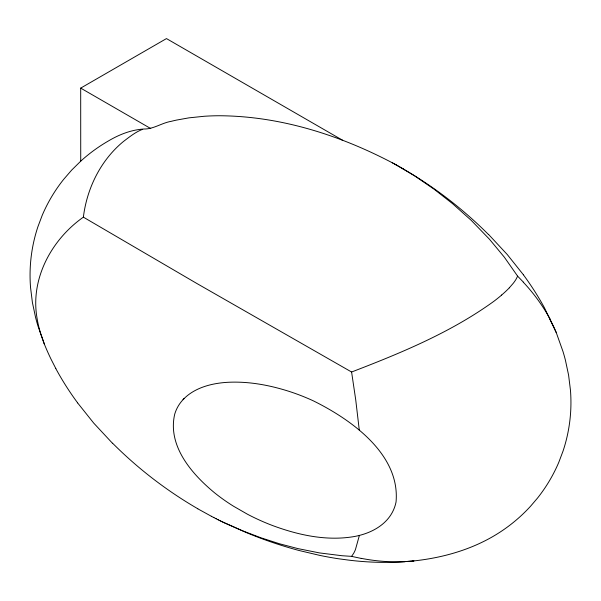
<?xml version="1.0" encoding="UTF-8"?>
<svg xmlns="http://www.w3.org/2000/svg" width="601" height="601" viewBox="0 0 601 601"><rect width="100%" height="100%" fill="white"/><g stroke="black" fill="none" stroke-linecap="round" stroke-linejoin="round"><path stroke-width="0.9" d="M44.068 343.381L40.598 333.412A116.586 116.586 0 0 1 36.894 317.283C30.381 278.278 51.881 239.236 83.374 217.156C86.942 188.226 100.743 160.151 123.438 141.498C129.651 136.788 136.096 131.529 143.504 129.012C153.405 129.35 161.646 122.897 171.293 121.319A150.828 150.828 0 0 1 176.446 120.102L188.924 117.856L204.378 116.256A237.2 237.2 0 0 1 219.072 115.745C279.668 116.016 339.054 134.849 392.37 162.818M359.39 535.416A81.473 81.473 0 0 1 354.417 536.513C326.666 541.343 298.224 535.093 272.2 525.402A227.741 227.741 0 0 1 247.417 514.201L233.519 506.222A192.245 192.245 0 0 1 214.707 492.918C191.899 474.144 167.206 445.829 174.748 414.036A36.293 36.293 0 0 1 179.631 403.887C188.962 390.605 205.324 384.805 220.86 382.92A107.301 107.301 0 0 1 226.93 382.356C248.296 381.102 269.661 385.106 289.93 391.649A217.96 217.96 0 0 1 313.174 400.769C350.744 419.28 400.416 454.086 396.044 502.045A37.067 37.067 0 0 1 390.905 514.787C383.881 525.747 371.741 532.306 359.39 535.416L355.461 549.509A34.422 34.422 0 0 1 353.666 553.311L351.593 556.368L341.909 555.715L319.492 552.92L297.78 548.578L279.698 543.83L261.029 537.827L242.083 530.608L225.615 523.366M396.067 164.832L414.525 175.8L434.162 189.255L452.515 203.626L471.319 220.439L489.507 239.281L504.352 257.198L517.626 276.152L516.019 279.322A40.064 40.064 0 0 1 513.104 283.469L509.295 287.841M183.027 399.65L184.199 398.388M142.49 129.117C130.274 130.169 118.758 134.804 108.308 141.017A159.385 159.385 0 0 0 80.729 161.158L71.654 170.113L63.631 179.399A154.149 154.149 0 0 0 42.198 215.361L37.938 226.66A153.646 153.646 0 0 0 30.058 275.078A158.679 158.679 0 0 0 30.531 287.353L32.409 302.536L35.587 317.486A201.763 201.763 0 0 0 38.013 326.148L44.399 344.2M80.729 161.158L80.692 88.114L166.469 38.584L342.668 140.296M83.374 217.156L196.692 283.394L351.593 372.011C400.965 353.02 450.675 332.541 493.789 301.364A161.707 161.707 0 0 0 501.707 295.008M413.593 560.951C441.157 558.013 468.57 550.546 492.692 536.64A158.912 158.912 0 0 0 530.585 506.207L537.369 498.259A154.149 154.149 0 0 0 558.802 462.297L563.062 451.005A153.646 153.646 0 0 0 570.942 402.58A158.679 158.679 0 0 0 570.469 390.304L568.591 375.129L565.413 360.172A201.763 201.763 0 0 0 562.987 351.51L556.271 332.638A143.241 143.241 0 0 0 553.852 327.042L549.78 318.838M412.609 561.049L413.969 560.906M413.368 560.973L398.891 562.078A298.674 298.674 0 0 1 347.987 560.027L337.867 558.675A357.077 357.077 0 0 1 319.694 555.369L299.253 550.546A421.571 421.571 0 0 1 246.793 532.779L223.572 522.397M412.767 561.033L404.916 561.612M361.239 558.427L351.593 556.368M221.529 521.413L225.518 523.381M219.485 520.413L223.181 522.254M217.449 519.407L220.86 521.12M215.421 518.378L218.539 519.97M213.393 517.341L216.232 518.806M211.372 516.289L213.933 517.626M211.642 516.432L197.789 508.807M392.28 162.773L393.099 163.209M392.911 163.111L393.82 163.607M393.542 163.457L394.549 163.998M394.173 163.795L395.278 164.396M394.812 164.141L395.999 164.787M395.443 164.486L403.211 168.851M80.692 88.114L150.753 128.561M517.626 276.152L523.358 282.109M488.508 234.375L507.274 254.546L523.396 274.77M112.492 443.283L93.726 423.112L77.604 402.888M55.84 368.571L51.115 359.33A240.047 240.047 0 0 1 44.722 345.027L44.189 343.697M556.271 332.638L544.333 307.569A290.734 290.734 0 0 0 523.373 274.785M351.593 372.011L355.724 399.823L359.278 430.083M197.812 508.762A413.556 413.556 0 0 1 112.575 443.207M77.627 402.873A289.427 289.427 0 0 1 55.81 368.593M403.188 168.896A413.556 413.556 0 0 1 488.425 234.45M523.276 282.185A180.991 180.991 0 0 1 549.93 318.755M509.31 287.849A105.04 105.04 0 0 1 501.692 294.986M404.916 561.732A188.782 188.782 0 0 1 361.254 558.352"/></g></svg>
